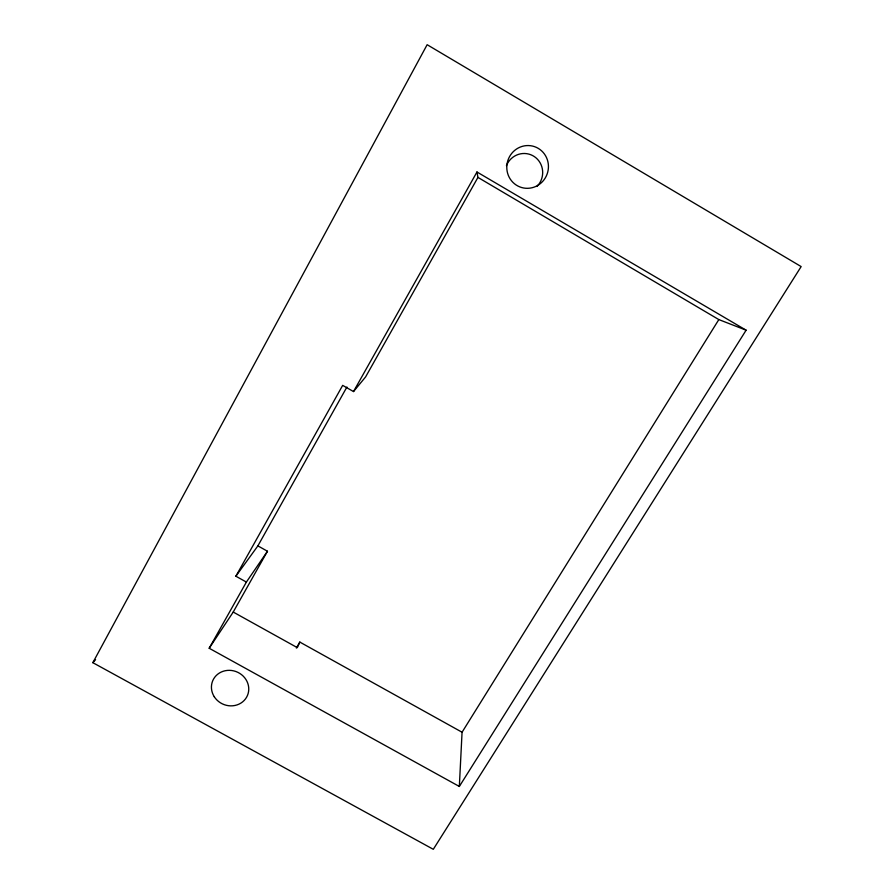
<?xml version="1.0" encoding="UTF-8"?>
<svg xmlns="http://www.w3.org/2000/svg" width="894" height="894" viewBox="0 0 894 894"><rect width="100%" height="100%" fill="white"/><g stroke="black" fill="none" stroke-linecap="round" stroke-linejoin="round"><path stroke-width="1.34" d="M459.337 786.463L462.064 732.231L718.832 319.583L746.121 330.188L459.337 786.463L209.185 648.251L246.386 582.072L267.462 551.24L257.885 545.876L235.871 576.217L246.386 582.072M462.064 732.231L299.825 642.082L297.311 647.636L233.222 612.055L209.185 648.251M92.842 662.678L427.142 44.7L801.158 266.58L433.299 849.3L92.842 662.678L95.591 659.66M235.871 576.217L342.67 385.37L353.51 391.561L365.612 376.91L477.944 177.403L476.971 171.994L746.121 330.188M257.885 545.876L346.917 387.035M353.51 391.561L476.971 171.994M233.222 612.055L267.462 551.24M296.361 648.061L299.825 642.082M477.944 177.403L718.832 319.583M506.44 165.602A19.4 18.819 -73.3 0 1 534.456 156.673A19.4 18.819 -73.3 0 1 536.981 186.466M537.808 185.393A21.434 20.763 -73.1 0 0 538.244 148.359A21.434 20.763 -73.1 0 0 506.786 167.055A21.434 20.763 -73.1 0 0 537.808 185.393M214.258 696.728A18.875 17.567 23.2 0 0 246.576 697.253A18.875 17.567 23.2 0 0 229.445 670.332A18.875 17.567 23.2 0 0 214.258 696.728"/></g></svg>
